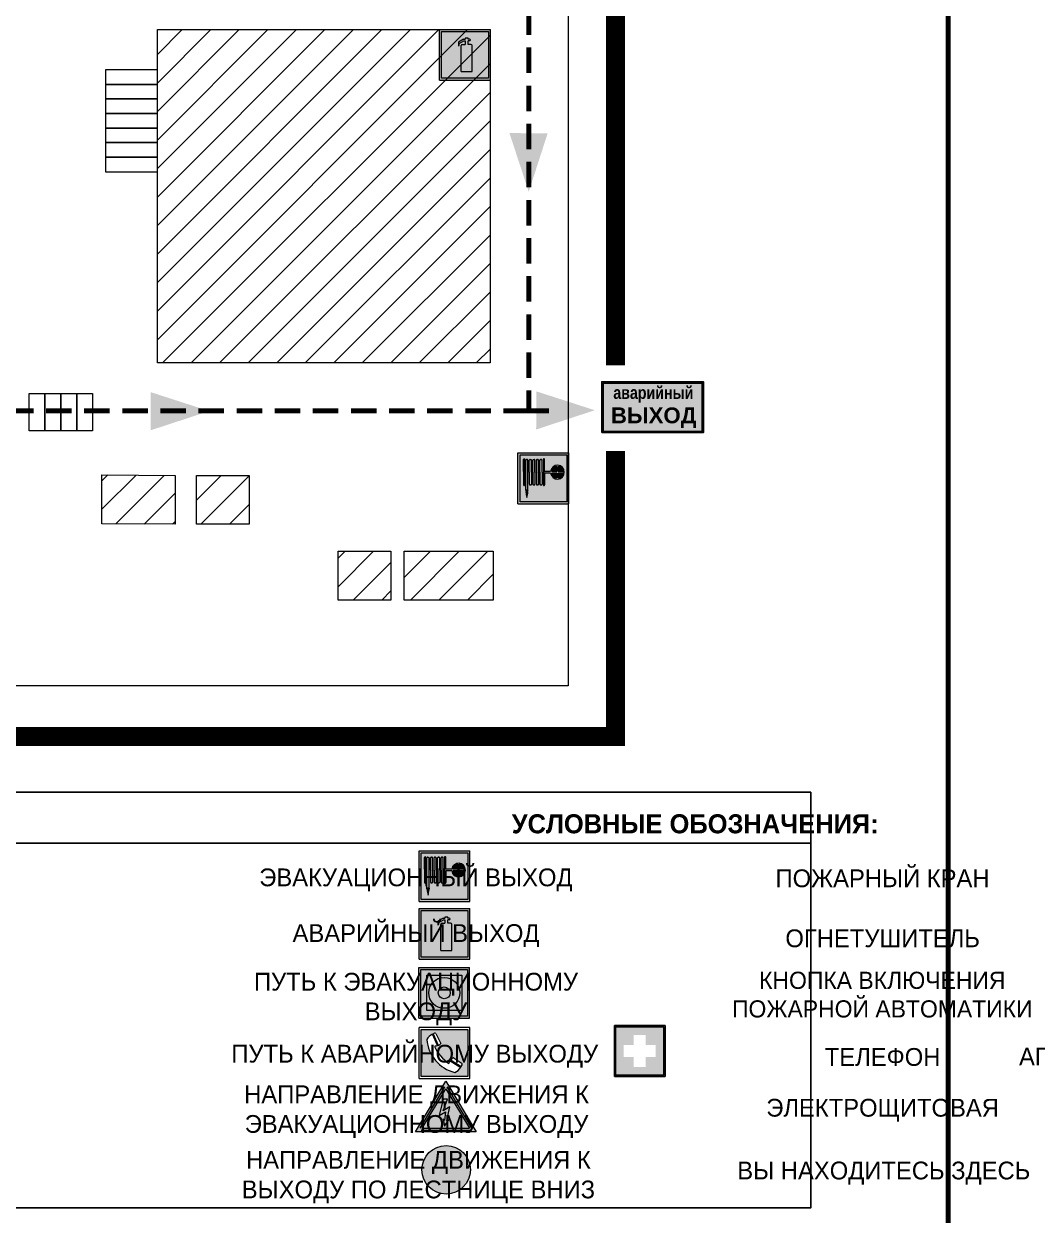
# Model space of a CAD drawing. Header units: millimetres. Extents: x 13114 to 67229, y 22859 to 38520.
# Drawn here: x 24504.2 to 24663.7, y 25881.4 to 26068.9 of the extents above; entities that cross this region are included whole.
import ezdxf

# ---------------------------------------------------------------- set-up
doc = ezdxf.new("R2010")
doc.units = ezdxf.units.MM
doc.linetypes.add('{ Wide Dash }', pattern=[12, 4, -2, 4, -2])
doc.layers.add('План_Штампы', color=7, linetype='Continuous')
doc.styles.add('обычный', font='arial.ttf')
pattern_1 = [(225, (53320.074, 30473.091), (2.24506403, -2.24506403), [])]

# ---------------------------------------------------------------- blocks, each defined once
blk = doc.blocks.new('A$C3E6D3DDE')
at = {"lineweight": 5}
h = blk.add_hatch(color=40, dxfattribs=at)
h.paths.add_polyline_path([(24.1, 1.45), (16.46, -11.35), (31.74, -11.35)])
h.paths.add_polyline_path([(24.09, -0.46), (30.03, -10.41), (18.14, -10.41)], flags=16)
h.paths.add_polyline_path([(24.54, -3.08), (23.41, -6.02), (25.13, -5.01), (24.33, -8.5), (24.82, -8.27), (23.79, -9.86), (23.4, -8.04), (23.8, -8.43), (24.04, -6.29), (22.39, -7.25), (23.44, -3.08)], flags=0)
h = blk.add_hatch(color=256, dxfattribs=at)
h.paths.add_polyline_path([(24.37, 0.03, 0.567511), (23.82, 0.03), (17.59, -10.4, 0.582454), (17.86, -10.88), (30.32, -10.88, 0.582149), (30.6, -10.4)])
h.paths.add_polyline_path([(24.09, -0.46), (18.14, -10.41), (30.03, -10.41)], flags=16)
h.paths.add_polyline_path([(24.54, -3.08), (23.41, -6.02), (25.13, -5.01), (24.33, -8.5), (24.82, -8.27), (23.79, -9.86), (23.4, -8.04), (23.8, -8.43), (24.04, -6.29), (22.39, -7.25), (23.44, -3.08)], flags=0)
h = blk.add_hatch(color=40, dxfattribs=at)
h.paths.add_polyline_path([(24.09, -0.46), (18.14, -10.41), (30.03, -10.41)])
h.paths.add_polyline_path([(24.82, -8.27), (23.79, -9.86), (23.4, -8.04), (23.8, -8.43), (24.04, -6.29), (22.39, -7.25), (23.44, -3.08), (24.54, -3.08), (23.41, -6.02), (25.13, -5.01), (24.33, -8.5)], flags=16)
at = {"color": 40, "lineweight": 5}
for p, q in [((16.46, -11.35), (24.1, 1.45)), ((24.1, 1.45), (31.74, -11.35))]:
    blk.add_line(p, q, dxfattribs=at)
at = {"lineweight": 5}
for p, q in [((17.59, -10.4), (23.82, 0.03)), ((24.37, 0.03), (30.6, -10.4)), ((18.14, -10.41), (24.09, -0.46)), ((24.09, -0.46), (30.03, -10.41)), ((23.44, -3.08), (22.39, -7.25)), ((23.41, -6.02), (24.54, -3.08)), ((25.13, -5.01), (23.41, -6.02)), ((24.54, -3.08), (23.44, -3.08)), ((24.33, -8.5), (25.13, -5.01)), ((22.39, -7.25), (24.04, -6.29)), ((23.8, -8.43), (23.4, -8.04)), ((23.4, -8.04), (23.79, -9.86)), ((23.79, -9.86), (24.82, -8.27)), ((24.04, -6.29), (23.8, -8.43)), ((24.82, -8.27), (24.33, -8.5)), ((17.86, -10.88), (30.32, -10.88)), ((18.14, -10.41), (30.03, -10.41))]:
    blk.add_line(p, q, dxfattribs=at)
at = {"color": 50, "lineweight": 5}
blk.add_line((31.74, -11.35), (16.46, -11.35), dxfattribs=at)
blk = doc.blocks.new('A$C54414219')
at = {"true_color": 0xffffff}
h = blk.add_hatch(color=7, dxfattribs=at)
h.paths.add_polyline_path([(2.39, -9.45), (2.39, -18.3), (11.23, -18.3), (11.23, -9.45)], flags=0)
h.paths.add_polyline_path([(10.71, -13.87, -1), (2.92, -13.87, -1)], flags=0)
h.paths.add_polyline_path([(8.3, -13.87, -1), (5.33, -13.87, -1)], flags=0)
h.paths.add_polyline_path([(0.41, -7.47), (0.41, -20.27), (13.21, -20.27), (13.21, -7.47)])
h.paths.add_polyline_path([(0.92, -19.77), (12.71, -19.77), (12.71, -7.98), (0.92, -7.98)], flags=16)
h.paths.add_polyline_path([(11.23, -9.45), (11.23, -18.3), (2.39, -18.3), (2.39, -9.45)], flags=0)
at = {"lineweight": 5}
h = blk.add_hatch(color=242, dxfattribs=at)
h.paths.add_polyline_path([(12.71, -7.98), (0.92, -7.98), (0.92, -19.77), (12.71, -19.77)])
h.paths.add_polyline_path([(11.23, -18.3), (2.39, -18.3), (2.39, -9.45), (11.23, -9.45)], flags=16)
h.paths.add_polyline_path([(10.71, -13.87, -1), (2.92, -13.87, -1)], flags=0)
h.paths.add_polyline_path([(8.3, -13.87, -1), (5.33, -13.87, -1)], flags=0)
at = {"true_color": 0xffffff}
h = blk.add_hatch(color=7, dxfattribs=at)
h.paths.add_polyline_path([(2.39, -9.45), (2.39, -18.3), (11.23, -18.3), (11.23, -9.45)])
h.paths.add_polyline_path([(10.71, -13.87, -1), (2.92, -13.87, -1)], flags=16)
h.paths.add_polyline_path([(8.3, -13.87, -1), (5.33, -13.87, -1)], flags=0)
at = {"lineweight": 5}
h = blk.add_hatch(color=242, dxfattribs=at)
h.paths.add_polyline_path([(2.92, -13.87, 1), (10.71, -13.87, 1)])
h.paths.add_polyline_path([(8.3, -13.87, -1), (5.33, -13.87, -1)], flags=16)
at = {"color": 242, "lineweight": 5}
for p, q in [((0.41, -20.27), (0.41, -7.47)), ((0.41, -7.47), (13.21, -7.47)), ((0.41, -7.47), (13.21, -7.47)), ((13.21, -20.27), (13.21, -7.47)), ((0.41, -20.27), (13.21, -20.27))]:
    blk.add_line(p, q, dxfattribs=at)
for points in [[(0.92, -7.98), (12.71, -7.98), (12.71, -19.77), (0.92, -19.77)], [(2.39, -9.45), (11.23, -9.45), (11.23, -18.3), (2.39, -18.3)]]:
    blk.add_lwpolyline(points, close=True, dxfattribs=at)
for radius in [3.89, 1.49]:
    blk.add_circle((6.81, -13.87), radius, dxfattribs=at)
blk = doc.blocks.new('A$C456E1F9C')
at = {"lineweight": 5}
h = blk.add_hatch(color=242, dxfattribs=at)
h.paths.add_polyline_path([(0.51, -1.47), (0.51, -13.26), (12.29, -13.26), (12.29, -1.47)])
h.paths.add_polyline_path([(5.42, -4.95, -0.254479), (4.78, -5.4), (3.52, -2.53, -0.209735), (4.23, -2.4)], flags=16)
h.paths.add_polyline_path([(8.53, -8.6), (10.87, -10.17), (10.54, -10.76), (8.03, -9.13, -0.192251)], flags=16)
h.paths.add_polyline_path([(4.61, -5.49, 0.005518), (3.87, -5.72, 0.128647), (7.49, -10.01, 0.00809), (7.83, -9.33), (10.47, -10.97, -0.16736), (8.99, -12.25, -0.327862), (1.95, -3.95, -0.166952), (3.36, -2.62)], flags=16)
at = {"color": 242, "lineweight": 5}
for p, q in [((0, -13.77), (0, -0.97)), ((12.8, -0.97), (0, -0.97)), ((4.61, -5.49), (3.36, -2.62)), ((3.52, -2.53), (4.78, -5.4)), ((4.23, -2.4), (5.42, -4.95)), ((12.8, -13.77), (12.8, -0.97)), ((10.81, -10.12), (8.53, -8.6)), ((7.83, -9.33), (10.47, -10.97)), ((8.03, -9.13), (10.54, -10.76)), ((10.54, -10.76), (10.8, -10.3)), ((10.8, -10.3), (10.81, -10.12)), ((0, -13.77), (12.8, -13.77))]:
    blk.add_line(p, q, dxfattribs=at)
blk.add_lwpolyline([(0.51, -1.47), (12.29, -1.47), (12.29, -13.26), (0.51, -13.26)], close=True, dxfattribs=at)
for centre, radius, start, end in [((4.59, -5.34), 2.99, 114.2845, 152.1974), ((4.02, -3.27), 0.891, 76.3284, 123.7092), ((11.12, -3.31), 9.19, 183.9915, 256.6009), ((14.98, -39.1), 35.17, 107.1487, 108.4135), ((13.86, -0.94), 11.08, 205.5536, 234.8762), ((4.68, -4.59), 0.824, 276.9621, 334.0723), ((8.94, -9.5), 0.989, 114.4092, 157.9388), ((-13.31, 0.8), 23.44, 332.5487, 334.4027), ((7.87, -9.46), 3, 291.9291, 329.9329)]:
    blk.add_arc(centre, radius, start, end, dxfattribs=at)
blk = doc.blocks.new('A$C18900ED3')
h = blk.add_hatch(color=126)
h.paths.add_polyline_path([(-0.18, -0.18), (-7.02, -0.18), (-7.02, -7.02), (-0.18, -7.02)])
h.paths.add_polyline_path([(-5.89, -4.46), (-5.89, -2.77), (-4.46, -2.77), (-4.46, -1.31), (-2.77, -1.31), (-2.77, -2.77), (-1.33, -2.77), (-1.33, -4.46), (-2.77, -4.46), (-2.77, -5.89), (-4.46, -5.89), (-4.46, -4.46)], flags=16)
at = {"color": 126}
for p, q in [((-7.2, 0), (-7.2, -7.2)), ((0, 0), (-7.2, 0)), ((0, -7.2), (0, 0)), ((-7.02, -7.02), (-7.02, -0.18)), ((-7.02, -0.18), (-0.18, -0.18)), ((-0.18, -0.18), (-0.18, -7.02)), ((-7.2, -7.2), (0, -7.2)), ((-0.18, -7.02), (-7.02, -7.02))]:
    blk.add_line(p, q, dxfattribs=at)
blk = doc.blocks.new('A$C37112FD5')
at = {"true_color": 0xf5f5ff}
h = blk.add_hatch(color=7, dxfattribs=at)
h.dxf.hatch_style = 1
h.paths.add_polyline_path([(12.8, -7.4), (0, -7.4), (0, -20.2), (12.8, -20.2)])
h.paths.add_polyline_path([(12.29, -7.91), (12.29, -19.69), (0.51, -19.69), (0.51, -7.91)], flags=16)
h.paths.add_polyline_path([(4.98, -9.04, -0.42597), (5.17, -9.22), (5.17, -12.25), (5.17, -15.29, -0.432244), (4.98, -15.47), (4.83, -15.47, -0.42597), (4.64, -15.29), (4.64, -12.25), (4.64, -9.22, -0.432244), (4.83, -9.04)], flags=0)
h.paths.add_polyline_path([(4.28, -9.22), (4.28, -12.25), (4.28, -15.29, -0.432244), (4.09, -15.47), (3.94, -15.47, -0.42597), (3.75, -15.29), (3.75, -12.25), (3.75, -9.22, -0.432244), (3.94, -9.04), (4.09, -9.04, -0.42597)], flags=0)
h.paths.add_polyline_path([(5.72, -9.04), (5.87, -9.04, -0.42597), (6.06, -9.22), (6.06, -12.25), (6.06, -15.29, -0.432244), (5.87, -15.47), (5.72, -15.47, -0.42597), (5.53, -15.29), (5.53, -12.25), (5.53, -9.22, -0.432244)], flags=0)
h.paths.add_polyline_path([(6.42, -8.9), (6.5, -8.9, -0.42597), (6.69, -9.08), (6.69, -12.03), (8.21, -12.03, -15.824349), (8.21, -12.47), (6.69, -12.47), (6.69, -15.42, -0.432244), (6.5, -15.6), (6.42, -15.6)], flags=0)
h.paths.add_polyline_path([(3.39, -9.22), (3.39, -12.25), (3.39, -15.29, -0.432244), (3.2, -15.47), (3.05, -15.47, -0.42597), (2.85, -15.29), (2.85, -12.25), (2.85, -9.22, -0.432244), (3.05, -9.04), (3.2, -9.04, -0.42597)], flags=0)
h.paths.add_polyline_path([(2.5, -9.22), (2.5, -16.71), (1.96, -16.71), (1.96, -9.22, -0.432244), (2.15, -9.04), (2.31, -9.04, -0.42597)], flags=0)
h.paths.add_polyline_path([(1.61, -8.9), (1.61, -15.6), (1.57, -15.6, -0.42597), (1.37, -15.42), (1.37, -12.03), (1.37, -9.09, -0.432244), (1.57, -8.9)], flags=0)
h.paths.add_polyline_path([(9.76, -10.81), (9.76, -12.03), (8.49, -12.03, -0.336371)], flags=0)
h.paths.add_polyline_path([(8.49, -12.47), (9.76, -12.47), (9.76, -13.7, -0.336371)], flags=0)
h.paths.add_polyline_path([(10.11, -10.81, -0.336371), (11.38, -12.03), (10.11, -12.03)], flags=0)
h.paths.add_polyline_path([(10.11, -12.47), (11.38, -12.47, -0.336371), (10.11, -13.7)], flags=0)
h.paths.add_polyline_path([(2.5, -16.84), (2.5, -17.05), (1.97, -17.05), (1.97, -16.84)], flags=0)
h.paths.add_polyline_path([(2.5, -17.24, -0.033778), (2.24, -18.6, -0.033778), (1.97, -17.24)], flags=0)
h = blk.add_hatch(color=242)
h.dxf.hatch_style = 1
h.paths.add_polyline_path([(12.29, -7.91), (0.51, -7.91), (0.51, -19.69), (12.29, -19.69)])
h.paths.add_polyline_path([(6.42, -15.6), (6.42, -8.9), (6.5, -8.9, -0.42597), (6.69, -9.08), (6.69, -12.03), (8.21, -12.03, -15.824349), (8.21, -12.47), (6.69, -12.47), (6.69, -15.42, -0.432244), (6.5, -15.6)], flags=16)
h.paths.add_polyline_path([(5.87, -15.47), (5.72, -15.47, -0.42597), (5.53, -15.29), (5.53, -12.25), (5.53, -9.22, -0.432244), (5.72, -9.04), (5.87, -9.04, -0.42597), (6.06, -9.22), (6.06, -12.25), (6.06, -15.29, -0.432244)], flags=16)
h.paths.add_polyline_path([(4.98, -15.47), (4.83, -15.47, -0.42597), (4.64, -15.29), (4.64, -12.25), (4.64, -9.22, -0.432244), (4.83, -9.04), (4.98, -9.04, -0.42597), (5.17, -9.22), (5.17, -12.25), (5.17, -15.29, -0.432244)], flags=16)
h.paths.add_polyline_path([(4.09, -15.47), (3.94, -15.47, -0.42597), (3.75, -15.29), (3.75, -12.25), (3.75, -9.22, -0.432244), (3.94, -9.04), (4.09, -9.04, -0.42597), (4.28, -9.22), (4.28, -12.25), (4.28, -15.29, -0.432244)], flags=16)
h.paths.add_polyline_path([(3.2, -15.47), (3.05, -15.47, -0.42597), (2.85, -15.29), (2.85, -12.25), (2.85, -9.22, -0.432244), (3.05, -9.04), (3.2, -9.04, -0.42597), (3.39, -9.22), (3.39, -12.25), (3.39, -15.29, -0.432244)], flags=16)
h.paths.add_polyline_path([(2.5, -17.05), (1.97, -17.05), (1.97, -16.84), (2.5, -16.84)], flags=16)
h.paths.add_polyline_path([(2.5, -17.24, -0.033778), (2.24, -18.6, -0.033778), (1.97, -17.24)], flags=16)
h.paths.add_polyline_path([(2.5, -16.71), (1.96, -16.71), (1.96, -9.22, -0.432244), (2.15, -9.04), (2.31, -9.04, -0.42597), (2.5, -9.22)], flags=16)
h.paths.add_polyline_path([(1.61, -15.6), (1.57, -15.6, -0.42597), (1.37, -15.42), (1.37, -12.03), (1.37, -9.09, -0.432244), (1.57, -8.9), (1.61, -8.9)], flags=16)
h.paths.add_polyline_path([(8.49, -12.47), (9.76, -12.47), (9.76, -13.7, -0.336371)], flags=0)
h.paths.add_polyline_path([(10.11, -13.7), (10.11, -12.47), (11.38, -12.47, -0.336371)], flags=0)
h.paths.add_polyline_path([(8.49, -12.03, -0.336371), (9.76, -10.81), (9.76, -12.03)], flags=0)
h.paths.add_polyline_path([(10.11, -12.03), (10.11, -10.81, -0.336371), (11.38, -12.03)], flags=0)
h = blk.add_hatch(color=7, dxfattribs=at)
h.dxf.hatch_style = 1
h.paths.add_polyline_path([(1.61, -8.9), (1.57, -8.9, 0.432244), (1.37, -9.09), (1.37, -12.03), (1.37, -15.42, 0.42597), (1.57, -15.6), (1.61, -15.6)])
h.paths.add_polyline_path([(2.5, -9.22, 0.42597), (2.31, -9.04), (2.15, -9.04, 0.432244), (1.96, -9.22), (1.96, -16.71), (2.5, -16.71)])
h.paths.add_polyline_path([(2.5, -16.84), (1.97, -16.84), (1.97, -17.05), (2.5, -17.05)])
h.paths.add_polyline_path([(2.5, -17.24), (1.97, -17.24, 0.033778), (2.24, -18.6, 0.033778)])
h.paths.add_polyline_path([(3.39, -12.25), (3.39, -9.22, 0.42597), (3.2, -9.04), (3.05, -9.04, 0.432244), (2.85, -9.22), (2.85, -12.25), (2.85, -15.29, 0.42597), (3.05, -15.47), (3.2, -15.47, 0.432244), (3.39, -15.29)])
h.paths.add_polyline_path([(4.28, -12.25), (4.28, -9.22, 0.42597), (4.09, -9.04), (3.94, -9.04, 0.432244), (3.75, -9.22), (3.75, -12.25), (3.75, -15.29, 0.42597), (3.94, -15.47), (4.09, -15.47, 0.432244), (4.28, -15.29)])
h.paths.add_polyline_path([(5.17, -12.25), (5.17, -9.22, 0.42597), (4.98, -9.04), (4.83, -9.04, 0.432244), (4.64, -9.22), (4.64, -12.25), (4.64, -15.29, 0.42597), (4.83, -15.47), (4.98, -15.47, 0.432244), (5.17, -15.29)])
h.paths.add_polyline_path([(6.06, -12.25), (6.06, -9.22, 0.42597), (5.87, -9.04), (5.72, -9.04, 0.432244), (5.53, -9.22), (5.53, -12.25), (5.53, -15.29, 0.42597), (5.72, -15.47), (5.87, -15.47, 0.432244), (6.06, -15.29)])
h.paths.add_polyline_path([(6.69, -12.47), (8.21, -12.47, 15.824349), (8.21, -12.03), (6.69, -12.03), (6.69, -9.08, 0.42597), (6.5, -8.9), (6.42, -8.9), (6.42, -15.6), (6.5, -15.6, 0.432244), (6.69, -15.42)])
h.paths.add_polyline_path([(8.49, -12.47), (9.76, -12.47), (9.76, -13.7, -0.336371)], flags=16)
h.paths.add_polyline_path([(8.49, -12.03, -0.336371), (9.76, -10.81), (9.76, -12.03)], flags=16)
h.paths.add_polyline_path([(10.11, -12.47), (11.38, -12.47, -0.336371), (10.11, -13.7)], flags=16)
h.paths.add_polyline_path([(10.11, -12.03), (10.11, -10.81, -0.336371), (11.38, -12.03)], flags=16)
h = blk.add_hatch(color=242)
h.dxf.hatch_style = 1
h.paths.add_polyline_path([(9.76, -10.81, 0.336371), (8.49, -12.03), (9.76, -12.03)])
h.paths.add_polyline_path([(10.11, -10.81), (10.11, -12.03), (11.38, -12.03, 0.336371)])
h.paths.add_polyline_path([(11.38, -12.47), (10.11, -12.47), (10.11, -13.7, 0.336371)])
h.paths.add_polyline_path([(9.76, -12.47), (8.49, -12.47, 0.336371), (9.76, -13.7)])
at = {"color": 242, "lineweight": 5}
for p, q in [((0, -20.2), (0, -7.4)), ((0, -7.4), (12.8, -7.4)), ((1.57, -8.9), (1.61, -8.9)), ((1.61, -8.9), (1.61, -15.6)), ((6.42, -8.9), (6.42, -15.6)), ((6.5, -8.9), (6.42, -8.9)), ((12.8, -20.2), (12.8, -7.4)), ((1.37, -12.03), (1.37, -9.08)), ((1.96, -16.71), (1.96, -9.22)), ((2.15, -9.04), (2.31, -9.04)), ((2.5, -16.71), (2.5, -9.22)), ((2.85, -12.25), (2.85, -9.22)), ((3.05, -9.04), (3.2, -9.04)), ((3.39, -12.25), (3.39, -9.22)), ((3.75, -12.25), (3.75, -9.22)), ((3.94, -9.04), (4.09, -9.04)), ((4.28, -12.25), (4.28, -9.22)), ((4.64, -12.25), (4.64, -9.22)), ((4.83, -9.04), (4.98, -9.04)), ((5.17, -12.25), (5.17, -9.22)), ((5.53, -12.25), (5.53, -9.22)), ((5.72, -9.04), (5.87, -9.04)), ((6.06, -12.25), (6.06, -9.22)), ((6.69, -12.03), (6.69, -9.08)), ((9.76, -10.81), (9.76, -12.03)), ((10.11, -10.81), (10.11, -12.03)), ((1.37, -12.03), (1.37, -15.42)), ((2.85, -12.25), (2.85, -15.29)), ((3.39, -12.25), (3.39, -15.29)), ((3.75, -12.25), (3.75, -15.29)), ((4.28, -12.25), (4.28, -15.29)), ((4.64, -12.25), (4.64, -15.29)), ((5.17, -12.25), (5.17, -15.29)), ((5.53, -12.25), (5.53, -15.29)), ((6.06, -12.25), (6.06, -15.29)), ((8.21, -12.03), (6.69, -12.03)), ((8.21, -12.47), (6.69, -12.47)), ((6.69, -12.47), (6.69, -15.42)), ((9.76, -12.03), (8.49, -12.03)), ((9.76, -12.47), (8.49, -12.47)), ((9.76, -12.47), (9.76, -13.7)), ((11.38, -12.03), (10.11, -12.03)), ((11.38, -12.47), (10.11, -12.47)), ((10.11, -12.47), (10.11, -13.7)), ((1.57, -15.6), (1.61, -15.6)), ((1.96, -16.71), (2.5, -16.71)), ((1.97, -16.84), (2.5, -16.84)), ((1.97, -17.05), (1.97, -16.84)), ((2.5, -17.05), (1.97, -17.05)), ((1.97, -17.24), (2.5, -17.24)), ((2.5, -16.84), (2.5, -17.05)), ((3.05, -15.47), (3.2, -15.47)), ((3.94, -15.47), (4.09, -15.47)), ((4.83, -15.47), (4.98, -15.47)), ((5.72, -15.47), (5.87, -15.47)), ((6.42, -15.6), (6.5, -15.6)), ((0, -20.2), (12.8, -20.2))]:
    blk.add_line(p, q, dxfattribs=at)
blk.add_lwpolyline([(0.51, -7.91), (12.29, -7.91), (12.29, -19.69), (0.51, -19.69)], close=True, dxfattribs=at)
for centre, radius, start, end in [((1.56, -9.09), 0.182, 87.1027, 180.6071), ((6.51, -9.09), 0.182, 359.3929, 92.8973), ((2.15, -9.22), 0.182, 87.1027, 180.6071), ((2.32, -9.22), 0.182, 359.3929, 92.8973), ((3.04, -9.22), 0.182, 87.1027, 180.6071), ((3.21, -9.22), 0.182, 359.3929, 92.8973), ((3.93, -9.22), 0.182, 87.1027, 180.6071), ((4.1, -9.22), 0.182, 359.3929, 92.8973), ((4.82, -9.22), 0.182, 87.1027, 180.6071), ((4.99, -9.22), 0.182, 359.3929, 92.8973), ((5.71, -9.22), 0.182, 87.1027, 180.6071), ((5.88, -9.22), 0.182, 359.3929, 92.8973), ((9.93, -12.25), 1.74, 187.2319, 172.7681), ((9.93, -12.25), 1.46, 96.9927, 171.3585), ((9.93, -12.25), 1.46, 8.6415, 83.0073), ((9.93, -12.25), 1.46, 188.6415, 263.0073), ((9.93, -12.25), 1.46, 276.9927, 351.3585), ((1.56, -15.42), 0.182, 179.3929, 272.8973), ((12.17, -15.98), 10.27, 187.041, 194.7793), ((-7.7, -15.98), 10.27, 345.2207, 352.959), ((3.04, -15.29), 0.182, 179.3929, 272.8973), ((3.21, -15.29), 0.182, 267.1027, 0.6071), ((3.93, -15.29), 0.182, 179.3929, 272.8973), ((4.1, -15.29), 0.182, 267.1027, 0.6071), ((4.82, -15.29), 0.182, 179.3929, 272.8973), ((4.99, -15.29), 0.182, 267.1027, 0.6071), ((5.71, -15.29), 0.182, 179.3929, 272.8973), ((5.88, -15.29), 0.182, 267.1027, 0.6071), ((6.51, -15.42), 0.182, 267.1027, 0.6071)]:
    blk.add_arc(centre, radius, start, end, dxfattribs=at)
blk = doc.blocks.new('A$C3AD82952')
at = {"true_color": 0xf5f5ff}
h = blk.add_hatch(color=7, dxfattribs=at)
h.dxf.hatch_style = 1
h.paths.add_polyline_path([(8.21, 8.73, 0.414214), (7.89, 9.05), (7.22, 9.05), (7.22, 9.92), (7.59, 9.92, 1), (7.57, 10.36), (7.22, 10.36), (7.22, 10.6), (6.43, 10.6), (6.43, 10.36), (6.01, 10.36), (4.74, 9.59), (4.74, 8.69), (4.98, 8.73), (4.98, 9.26), (6.12, 9.91), (6.43, 9.91), (6.43, 9.05), (5.76, 9.05, 0.414214), (5.44, 8.73), (5.44, 2.2), (8.21, 2.2)], flags=0)
h.paths.add_polyline_path([(12.8, 12.8), (0, 12.8), (0, 0), (12.8, 0)])
h.paths.add_polyline_path([(0.51, 12.29), (12.29, 12.29), (12.29, 0.51), (0.51, 0.51)], flags=16)
h.paths.add_polyline_path([(4.74, 9.59), (6.01, 10.36), (6.43, 10.36), (6.43, 10.6), (7.22, 10.6), (7.22, 10.36), (7.59, 10.36, -0.94586), (7.59, 9.92), (7.22, 9.92), (7.22, 9.05), (7.89, 9.05, -0.414214), (8.21, 8.73), (8.21, 2.2), (5.44, 2.2), (5.44, 8.73, -0.414214), (5.76, 9.05), (6.43, 9.05), (6.43, 9.91), (6.12, 9.91), (4.98, 9.26), (4.98, 8.73), (4.74, 8.69)], flags=0)
h = blk.add_hatch(color=242)
h.dxf.hatch_style = 1
h.paths.add_polyline_path([(12.29, 12.29), (0.51, 12.29), (0.51, 0.51), (12.29, 0.51)])
h.paths.add_polyline_path([(4.74, 8.69), (4.74, 9.59), (6.01, 10.36), (6.43, 10.36), (6.43, 10.6), (7.22, 10.6), (7.22, 10.36), (7.59, 10.36, -0.94586), (7.59, 9.92), (7.22, 9.92), (7.22, 9.05), (7.89, 9.05, -0.414214), (8.21, 8.73), (8.21, 2.2), (5.44, 2.2), (5.44, 8.73, -0.414214), (5.76, 9.05), (6.43, 9.05), (6.43, 9.91), (6.12, 9.91), (4.98, 9.26), (4.98, 8.73)], flags=16)
h = blk.add_hatch(color=7, dxfattribs=at)
h.dxf.hatch_style = 1
h.paths.add_polyline_path([(8.21, 8.73, 0.414214), (7.89, 9.05), (7.22, 9.05), (7.22, 9.92), (7.59, 9.92, 1), (7.57, 10.36), (7.22, 10.36), (7.22, 10.6), (6.43, 10.6), (6.43, 10.36), (6.01, 10.36), (4.74, 9.59), (4.74, 8.69), (4.98, 8.73), (4.98, 9.26), (6.12, 9.91), (6.43, 9.91), (6.43, 9.05), (5.76, 9.05, 0.414214), (5.44, 8.73), (5.44, 2.2), (8.21, 2.2)])
at = {"color": 242, "lineweight": 5}
for p, q in [((0, 0), (0, 12.8)), ((0, 12.8), (12.8, 12.8)), ((12.8, 0), (12.8, 12.8)), ((6.01, 10.36), (4.74, 9.59)), ((4.74, 9.59), (4.74, 8.69)), ((4.98, 9.26), (6.12, 9.91)), ((4.98, 8.73), (4.98, 9.26)), ((5.76, 9.05), (6.43, 9.05)), ((6.01, 10.36), (6.43, 10.36)), ((6.12, 9.91), (6.43, 9.91)), ((7.22, 10.6), (6.43, 10.6)), ((6.43, 10.6), (6.43, 10.36)), ((6.43, 9.91), (6.43, 9.05)), ((7.22, 10.36), (7.22, 10.6)), ((7.59, 10.36), (7.22, 10.36)), ((7.22, 9.05), (7.22, 9.92)), ((7.59, 9.92), (7.22, 9.92)), ((7.89, 9.05), (7.22, 9.05)), ((4.74, 8.69), (4.98, 8.73)), ((5.44, 2.2), (5.44, 8.73)), ((8.21, 2.2), (8.21, 8.73)), ((0, 0), (12.8, 0)), ((5.44, 2.2), (8.21, 2.2))]:
    blk.add_line(p, q, dxfattribs=at)
blk.add_lwpolyline([(0.51, 12.29), (12.29, 12.29), (12.29, 0.51), (0.51, 0.51)], close=True, dxfattribs=at)
for centre, radius, start, end in [((5.76, 8.73), 0.32, 90, 180), ((7.58, 10.14), 0.223, 273.1875, 86.8125), ((7.89, 8.73), 0.32, 0, 90)]:
    blk.add_arc(centre, radius, start, end, dxfattribs=at)
blk = doc.blocks.new('A$C7B8C2D5B')
at = {"lineweight": 0}
h = blk.add_hatch(color=5, dxfattribs=at)
h.dxf.hatch_style = 1
h.paths.add_polyline_path([(1.397, -3.024, 1), (-2.112, -3.024, 1)])
at = {"color": 5, "lineweight": 0}
blk.add_circle((-0.358, -3.024), 1.755, dxfattribs=at)
blk = doc.blocks.new('A$C41C009D9')
at = {"true_color": 0xffffff}
blk.add_hatch(color=7, dxfattribs=at).paths.add_polyline_path([(0, 8), (-16, 8), (-16, 0), (0, 0)])
h = blk.add_hatch(color=126)
h.dxf.hatch_style = 1
h.paths.add_polyline_path([(-15.8, 7.8), (-15.8, 0.2), (-0.2, 0.2), (-0.2, 7.8)])
at = {"color": 126}
for points in [[(-16, 0), (0, 0), (0, 8), (-16, 8)], [(-16, 0), (0, 0), (0, 8), (-16, 8)], [(-15.8, 7.8), (-0.2, 7.8), (-0.2, 0.2), (-15.8, 0.2)]]:
    blk.add_lwpolyline(points, close=True, dxfattribs=at)
at = {"color": 7, "true_color": 0xffffff, "insert": (-15.8, 7.3), "char_height": 2.5, "width": 15.5999, "attachment_point": 1, "style": 'обычный'}
blk.add_mtext('\\pi1.6133;{\\fArial|b1|i0|c204|p34;\\H0.8x;\\W0.8;аварийный\\H1.25x;\\W1;\\P\\pi1.2327;ВЫХОД}', dxfattribs=at)

msp = doc.modelspace()

# ---------------------------------------------------------------- hatches: boundary and pattern name
at = {"lineweight": 0}
h = msp.add_hatch(dxfattribs=at)
h.set_pattern_fill('ANSI31', color=256, angle=180)
h.set_pattern_definition(pattern_1)
h.paths.add_polyline_path([(24577.58, 26068.01), (24525.19, 26068.01), (24525.19, 26015.52), (24577.58, 26015.52)])
h = msp.add_hatch(dxfattribs=at)
h.set_pattern_fill('ANSI31', color=256, angle=180)
h.set_pattern_definition(pattern_1)
h.paths.add_polyline_path([(24578.06, 25978.19), (24578.06, 25985.88), (24564.06, 25985.88), (24564.06, 25978.19)])
h.paths.add_polyline_path([(24553.65, 25978.19), (24561.96, 25978.19), (24561.96, 25985.88), (24553.65, 25985.88)])
h.paths.add_polyline_path([(24539.65, 25997.82), (24531.35, 25997.82), (24531.35, 25990.12), (24539.65, 25990.12)])
h.paths.add_polyline_path([(24516.44, 25997.9), (24516.44, 25990.21), (24527.99, 25990.12), (24527.99, 25997.82)])

# ---------------------------------------------------------------- linework, layer by layer
at = {"color": 6, "lineweight": 100}
for points in [[(24049.66, 25855.01), (24649.66, 25855.01), (24649.66, 26250.01), (24049.66, 26250.01)], [(24649.66, 25855.01), (25249.66, 25855.01), (25249.66, 26250.01), (24649.66, 26250.01)]]:
    msp.add_lwpolyline(points, close=True, dxfattribs=at)
at = {"lineweight": 0, "const_width": 3}
for points in [[(24138.35, 26168.18), (24597.3, 26168.18), (24597.3, 26015.13)], [(24597.3, 26001.64), (24597.3, 25956.71), (24171.89, 25956.71)]]:
    msp.add_lwpolyline(points, dxfattribs=at)
at = {"lineweight": 0}
for points in [[(24589.87, 26006.25), (24589.87, 25964.69), (24126.32, 25964.69), (24126.32, 26168.18), (24126.12, 26168.18)], [(24138.35, 26168.18), (24138.35, 26159.73), (24589.87, 26159.73), (24589.87, 26006.25)]]:
    msp.add_lwpolyline(points, dxfattribs=at)
at = {"color": 126, "linetype": '{ Wide Dash }', "lineweight": 100, "true_color": 0x008754}
for points in [[(24583.67, 26071.18), (24583.67, 26007.97), (24500.86, 26007.97)], [(24583.67, 26007.97), (24586.79, 26007.97)]]:
    msp.add_lwpolyline(points, dxfattribs=at)
at = {"lineweight": 0}
for points in [[(24577.58, 26015.52), (24525.19, 26015.52), (24525.19, 26068.01), (24577.58, 26068.01)], [(24525.19, 26061.68), (24517.02, 26061.68), (24517.02, 26059.39), (24525.19, 26059.39)], [(24525.19, 26059.39), (24517.02, 26059.39), (24517.02, 26057.1), (24525.19, 26057.1)], [(24525.19, 26057.1), (24517.02, 26057.1), (24517.02, 26054.81), (24525.19, 26054.81)], [(24525.19, 26054.81), (24517.02, 26054.81), (24517.02, 26052.51), (24525.19, 26052.51)], [(24525.19, 26052.51), (24517.02, 26052.51), (24517.02, 26050.22), (24525.19, 26050.22)], [(24525.19, 26050.22), (24517.02, 26050.22), (24517.02, 26047.93), (24525.19, 26047.93)], [(24525.19, 26047.93), (24517.02, 26047.93), (24517.02, 26045.64), (24525.19, 26045.64)], [(24507.49, 26004.84), (24505, 26004.84), (24505, 26010.73), (24507.49, 26010.73)], [(24509.98, 26004.84), (24507.49, 26004.84), (24507.49, 26010.73), (24509.98, 26010.73)], [(24512.48, 26004.84), (24509.98, 26004.84), (24509.98, 26010.73), (24512.48, 26010.73)], [(24514.97, 26004.84), (24512.48, 26004.84), (24512.48, 26010.73), (24514.97, 26010.73)], [(24527.99, 25990.12), (24516.44, 25990.21), (24516.44, 25997.9), (24527.99, 25997.82)], [(24539.65, 25990.12), (24531.35, 25990.12), (24531.35, 25997.82), (24539.65, 25997.82)], [(24561.96, 25978.19), (24553.65, 25978.19), (24553.65, 25985.88), (24561.96, 25985.88)], [(24578.06, 25978.19), (24564.06, 25978.19), (24564.06, 25985.88), (24578.06, 25985.88)]]:
    msp.add_lwpolyline(points, close=True, dxfattribs=at)
for points in [[(24484.28, 25939.9), (24628.04, 25939.9), (24628.04, 25947.95), (24484.28, 25947.95)], [(24484.28, 25939.9), (24628.04, 25939.9), (24628.04, 25882.5), (24484.28, 25882.5)]]:
    msp.add_lwpolyline(points, close=True)
at = {"layer": 'План_Штампы', "color": 126, "true_color": 0x008754}
for points in [[(24580.62, 26051.71), (24586.63, 26051.69), (24583.65, 26042.47)], [(24524.12, 26004.92), (24524.13, 26010.93), (24533.35, 26007.95)], [(24584.82, 26005.05), (24584.83, 26011.06), (24594.05, 26008.08)]]:
    msp.add_solid(points, dxfattribs=at)

# ---------------------------------------------------------------- block references
for name, p, xscale, yscale, zscale in [('A$C3AD82952', (24569.61, 26060.03), 0.625, 0.625, 0.625), ('A$C37112FD5', (24581.96, 26005.98), 0.6249984004534781, 0.6249984004534781, 0.6249984004534781), ('A$C37112FD5', (24566.4, 25943.35), 0.6249984004534781, 0.6249984004534781, 0.6249984004534781), ('A$C3AD82952', (24566.4, 25921.65), 0.625, 0.625, 0.625), ('A$C54414219', (24566.09, 25925.02), 0.625, 0.625, 0.625), ('A$C456E1F9C', (24566.4, 25911.48), 0.625, 0.625, 0.625), ('A$C18900ED3', (24605.13, 25911.2), 1.111111111007631, 1.111111111007631, 1.111111111007631), ('A$C3E6D3DDE', (24555.54, 25901.55), 0.625, 0.625, 0.625), ('A$C7B8C2D5B', (24571.43, 25895.08), 2.177419353276491, 2.177419353276491, 2.177419353276491)]:
    msp.add_blockref(name, p, dxfattribs=dict(xscale=xscale, yscale=yscale, zscale=zscale))
msp.add_blockref('A$C41C009D9', (24611.15, 26004.56))

# ---------------------------------------------------------------- texts
at = {"lineweight": 0, "attachment_point": 5, "style": 'обычный'}
for s, insert, char_height, width in [('{\\fProxima Nova Rg|b1|i0|c204|p2;УСЛОВНЫЕ ОБОЗНАЧЕНИЯ:\\H1.1997x; }', (24609.86, 25942.95), 3, 175.1736), ('\\pi-8.4,l8.4,t8.4;{\\fProxima Nova Rg|b0|i0|c204|p2;ЭВАКУАЦИОННЫЙ ВЫХОД\\H1.6404x; }', (24565.89, 25934.13), 2.8, 126.6484), ('\\pi-8.4,l8.4,t8.4;{\\fProxima Nova Rg|b0|i0|c204|p2;ПОЖАРНЫЙ КРАН\\H1.6404x; }', (24639.35, 25934.37), 2.8, 126.6484), ('\\pi-8.4,l8.4,t8.4;{\\fProxima Nova Rg|b0|i0|c204|p2;АВАРИЙНЫЙ ВЫХОД\\H1.6404x; }', (24565.91, 25925.36), 2.8, 126.6484), ('\\pi-8.4,l8.4,t8.4;{\\fProxima Nova Rg|b0|i0|c204|p2;ОГНЕТУШИТЕЛЬ\\H1.1997x; }', (24639.37, 25924.92), 2.8, 126.6484), ('\\pi-8.4,l8.4,t8.4;{\\fProxima Nova Rg|b0|i0|c204|p2;ПУТЬ К ЭВАКУАЦИОННОМУ \\PВЫХОДУ }', (24565.9, 25915.37), 2.8, 126.6484), ('\\pi-8.1,l8.1,t8.1;{\\fProxima Nova Rg|b0|i0|c204|p2;КНОПКА ВКЛЮЧЕНИЯ\\PПОЖАРНОЙ АВТОМАТИКИ}', (24639.31, 25916.06), 2.7, 126.6484), ('\\pi-8.4,l8.4,t8.4;{\\fProxima Nova Rg|b0|i0|c204|p2;ПУТЬ К АВАРИЙНОМУ ВЫХОДУ \\H1.6404x; }', (24565.7, 25906.37), 2.8, 126.6484), ('\\pi-8.4,l8.4,t8.4;{\\fProxima Nova Rg|b0|i0|c204|p2;ТЕЛЕФОН\\H1.1997x; }', (24639.36, 25906.24), 2.8, 126.6484), ('\\pi-8.4,l8.4,t8.4;{\\fProxima Nova Rg|b0|i0|c204|p2;АПТЕЧКА\\H1.1667x; }', (24669.41, 25906.33), 2.8, 126.6484), ('\\pi-8.4,l8.4,t8.4;{\\fProxima Nova Rg|b0|i0|c204|p2;НАПРАВЛЕНИЕ ДВИЖЕНИЯ К \\PЭВАКУАЦИОННОМУ ВЫХОДУ}', (24565.99, 25897.64), 2.8, 126.6484), ('\\pi-8.4,l8.4,t8.4;{\\fProxima Nova Rg|b0|i0|c204|p2;ЭЛЕКТРОЩИТОВАЯ\\H1.1997x; }', (24639.36, 25897.86), 2.8, 126.6484), ('\\pi-8.4,l8.4,t8.4;{\\fProxima Nova Rg|b0|i0|c204|p2;НАПРАВЛЕНИЕ ДВИЖЕНИЯ К \\PВЫХОДУ ПО ЛЕСТНИЦЕ ВНИЗ}', (24566.28, 25887.33), 2.8, 126.6484), ('\\pi-8.4,l8.4,t8.4;{\\fProxima Nova Rg|b0|i0|c204|p2;ВЫ НАХОДИТЕСЬ ЗДЕСЬ\\H1.1997x; }', (24639.55, 25887.98), 2.8, 126.6484)]:
    msp.add_mtext(s, dxfattribs=dict(at, insert=insert, char_height=char_height, width=width))

doc.saveas('drawing.dxf')
